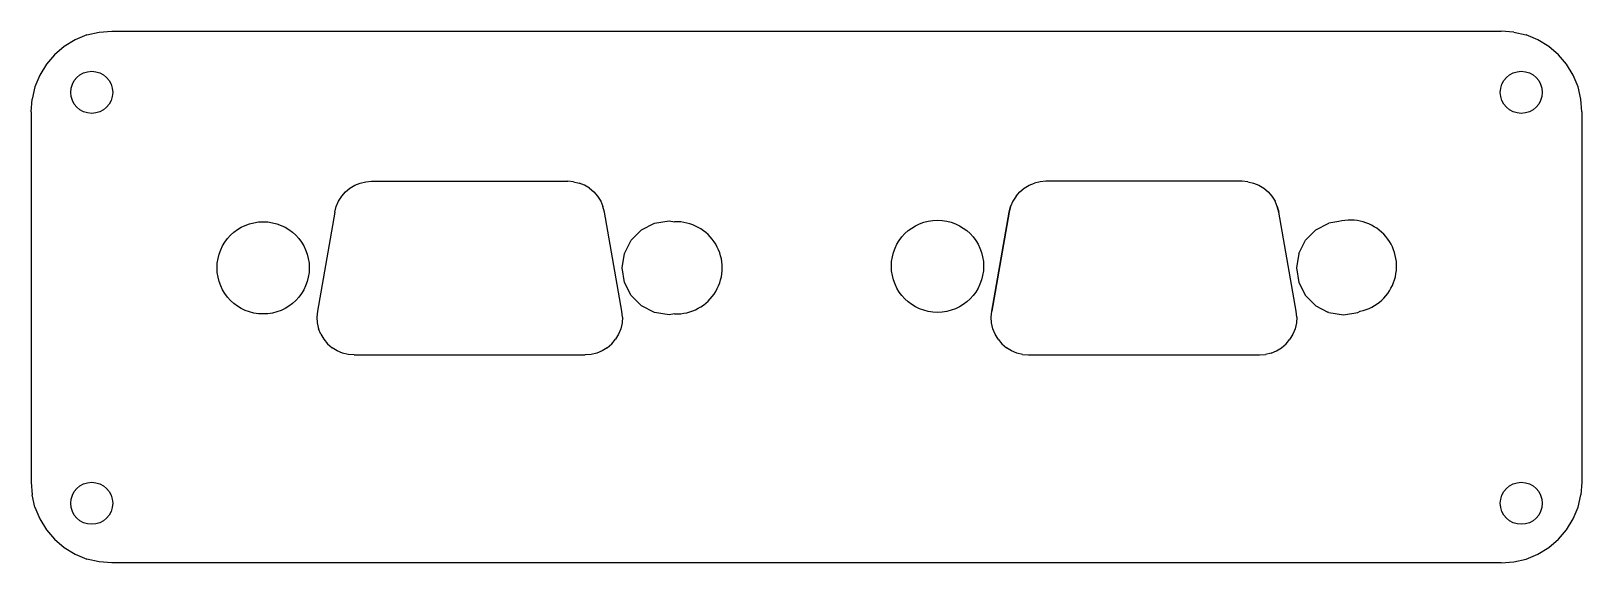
# Model space of a CAD drawing. Header units: millimetres. Extents: x -48 to 48, y -16.4 to 16.4.
import ezdxf

# ---------------------------------------------------------------- set-up
doc = ezdxf.new("R2010")
doc.units = ezdxf.units.MM

msp = doc.modelspace()

# ---------------------------------------------------------------- linework, layer by layer
at = {"color": 7, "linetype": 'Continuous', "lineweight": 25}
for p, q in [((-44.508, 16.194), (-43.747, 16.377)), ((-43.747, 16.377), (-42.967, 16.439)), ((-42.967, 16.439), (42.967, 16.439)), ((43.747, 16.377), (42.967, 16.439)), ((43.747, 16.377), (44.508, 16.194)), ((-45.899, 15.486), (-46.494, 14.978)), ((-45.232, 15.895), (-45.899, 15.486)), ((-44.508, 16.194), (-45.232, 15.895)), ((45.232, 15.895), (44.508, 16.194)), ((45.899, 15.486), (45.232, 15.895)), ((46.494, 14.978), (45.899, 15.486)), ((-46.494, 14.978), (-47.002, 14.382)), ((47.002, 14.382), (46.494, 14.978)), ((-47.411, 13.715), (-47.711, 12.992)), ((-47.002, 14.382), (-47.411, 13.715)), ((47.411, 13.715), (47.002, 14.382)), ((47.711, 12.992), (47.411, 13.715)), ((-47.711, 12.992), (-47.894, 12.231)), ((47.894, 12.231), (47.711, 12.992)), ((-47.955, 11.451), (-47.894, 12.231)), ((47.955, 11.451), (47.894, 12.231)), ((-47.955, 11.451), (-47.955, -11.451)), ((47.955, 11.451), (47.955, -11.451)), ((-28.508, 6.495), (-28.234, 6.725)), ((-28.234, 6.725), (-27.927, 6.91)), ((-27.927, 6.91), (-27.596, 7.045)), ((-27.596, 7.045), (-27.248, 7.128)), ((-27.248, 7.128), (-26.891, 7.155)), ((-26.891, 7.155), (-14.769, 7.155)), ((-14.412, 7.128), (-14.769, 7.155)), ((-14.412, 7.128), (-14.064, 7.045)), ((-13.733, 6.91), (-14.064, 7.045)), ((-13.426, 6.725), (-13.733, 6.91)), ((-13.426, 6.725), (-13.152, 6.495)), ((13.192, 6.495), (13.466, 6.725)), ((13.466, 6.725), (13.773, 6.91)), ((13.773, 6.91), (14.104, 7.045)), ((14.452, 7.128), (14.104, 7.045)), ((14.809, 7.155), (14.452, 7.128)), ((26.931, 7.155), (14.809, 7.155)), ((27.288, 7.128), (26.931, 7.155)), ((27.288, 7.128), (27.636, 7.045)), ((27.636, 7.045), (27.967, 6.91)), ((27.967, 6.91), (28.274, 6.725)), ((28.274, 6.725), (28.548, 6.495)), ((-29.075, 5.594), (-28.934, 5.923)), ((-28.934, 5.923), (-28.743, 6.226)), ((-28.743, 6.226), (-28.508, 6.495)), ((-13.152, 6.495), (-12.917, 6.226)), ((-12.917, 6.226), (-12.726, 5.923)), ((-12.726, 5.923), (-12.585, 5.594)), ((12.766, 5.923), (12.625, 5.594)), ((12.957, 6.226), (12.766, 5.923)), ((12.957, 6.226), (13.192, 6.495)), ((28.548, 6.495), (28.783, 6.226)), ((28.783, 6.226), (28.974, 5.923)), ((29.115, 5.594), (28.974, 5.923)), ((-29.165, 5.248), (-30.244, -0.873)), ((-29.165, 5.247), (-30.244, -0.873)), ((-29.165, 5.248), (-29.075, 5.594)), ((-29.165, 5.247), (-29.075, 5.594)), ((-29.165, 5.248), (-29.165, 5.247)), ((-12.495, 5.247), (-12.585, 5.594)), ((-12.495, 5.248), (-12.585, 5.594)), ((-12.495, 5.247), (-12.495, 5.248)), ((-11.416, -0.873), (-12.495, 5.248)), ((-11.416, -0.873), (-12.495, 5.247)), ((12.535, 5.248), (11.456, -0.873)), ((11.456, -0.873), (12.535, 5.247)), ((12.535, 5.247), (12.625, 5.594)), ((12.625, 5.594), (12.535, 5.248)), ((12.535, 5.247), (12.535, 5.248)), ((29.115, 5.594), (29.205, 5.247)), ((29.205, 5.248), (29.115, 5.594)), ((29.205, 5.248), (29.205, 5.247)), ((30.284, -0.873), (29.205, 5.248)), ((30.284, -0.873), (29.205, 5.247)), ((-10.848, 3.506), (-10.206, 4.148)), ((-10.206, 4.148), (-9.397, 4.56)), ((-9.397, 4.56), (-8.5, 4.703)), ((-8.5, 4.703), (-8.16, 4.649)), ((30.852, 3.506), (31.494, 4.148)), ((31.494, 4.148), (32.303, 4.56)), ((32.923, 4.659), (32.303, 4.56)), ((-11.26, 2.697), (-10.848, 3.506)), ((30.44, 2.697), (30.852, 3.506)), ((-11.403, 1.8), (-11.26, 2.697)), ((30.44, 2.697), (30.297, 1.8)), ((-11.26, 0.903), (-11.403, 1.8)), ((30.297, 1.8), (30.44, 0.903)), ((-10.848, 0.094), (-11.26, 0.903)), ((-10.206, -0.548), (-10.848, 0.094)), ((30.44, 0.903), (30.852, 0.094)), ((30.852, 0.094), (31.494, -0.548)), ((-30.244, -0.873), (-30.279, -1.238)), ((-11.381, -1.238), (-11.416, -0.873)), ((-9.397, -0.96), (-10.206, -0.548)), ((11.421, -1.238), (11.456, -0.873)), ((30.319, -1.238), (30.284, -0.873)), ((31.494, -0.548), (32.241, -0.928)), ((32.303, -0.96), (32.241, -0.928)), ((34.097, -0.96), (34.245, -0.884)), ((-30.279, -1.238), (-30.256, -1.603)), ((-30.256, -1.603), (-30.175, -1.96)), ((-11.404, -1.603), (-11.485, -1.96)), ((-11.381, -1.238), (-11.404, -1.603)), ((-8.5, -1.102), (-9.397, -0.96)), ((-8.158, -1.048), (-8.5, -1.102)), ((11.444, -1.603), (11.421, -1.238)), ((11.525, -1.96), (11.444, -1.603)), ((30.296, -1.603), (30.215, -1.96)), ((30.319, -1.238), (30.296, -1.603)), ((32.303, -0.96), (33.2, -1.102)), ((33.2, -1.102), (34.097, -0.96)), ((-30.039, -2.299), (-30.175, -1.96)), ((-30.039, -2.299), (-29.851, -2.613)), ((-29.851, -2.613), (-29.616, -2.893)), ((-12.044, -2.893), (-11.809, -2.613)), ((-11.621, -2.299), (-11.809, -2.613)), ((-11.485, -1.96), (-11.621, -2.299)), ((11.661, -2.299), (11.525, -1.96)), ((11.849, -2.613), (11.661, -2.299)), ((11.849, -2.613), (12.084, -2.893)), ((29.656, -2.893), (29.891, -2.613)), ((30.079, -2.299), (29.891, -2.613)), ((30.215, -1.96), (30.079, -2.299)), ((-29.616, -2.893), (-29.34, -3.133)), ((-29.029, -3.326), (-29.34, -3.133)), ((-28.691, -3.467), (-29.029, -3.326)), ((-28.336, -3.553), (-28.691, -3.467)), ((-27.971, -3.582), (-28.336, -3.553)), ((-27.971, -3.582), (-13.689, -3.582)), ((-13.324, -3.553), (-13.689, -3.582)), ((-12.969, -3.467), (-13.324, -3.553)), ((-12.631, -3.326), (-12.969, -3.467)), ((-12.32, -3.133), (-12.631, -3.326)), ((-12.32, -3.133), (-12.044, -2.893)), ((12.084, -2.893), (12.36, -3.133)), ((12.671, -3.326), (12.36, -3.133)), ((13.009, -3.467), (12.671, -3.326)), ((13.364, -3.553), (13.009, -3.467)), ((13.364, -3.553), (13.729, -3.582)), ((13.729, -3.582), (28.011, -3.582)), ((28.011, -3.582), (28.376, -3.553)), ((28.731, -3.467), (28.376, -3.553)), ((28.731, -3.467), (29.069, -3.326)), ((29.069, -3.326), (29.38, -3.133)), ((29.38, -3.133), (29.656, -2.893)), ((-47.955, -11.451), (-47.894, -12.23)), ((47.955, -11.451), (47.894, -12.23)), ((-47.711, -12.992), (-47.894, -12.23)), ((47.711, -12.992), (47.894, -12.23)), ((-47.711, -12.992), (-47.411, -13.716)), ((47.411, -13.716), (47.711, -12.992)), ((-47.411, -13.716), (-47.002, -14.383)), ((-47.002, -14.383), (-46.494, -14.977)), ((46.494, -14.977), (47.002, -14.383)), ((47.002, -14.383), (47.411, -13.716)), ((-46.494, -14.977), (-45.899, -15.485)), ((45.899, -15.485), (46.494, -14.977)), ((-45.899, -15.485), (-45.232, -15.895)), ((-45.232, -15.895), (-44.508, -16.195)), ((-43.747, -16.377), (-44.508, -16.195)), ((43.747, -16.377), (44.508, -16.195)), ((44.508, -16.195), (45.232, -15.895)), ((45.232, -15.895), (45.899, -15.485)), ((-42.967, -16.439), (-43.747, -16.377)), ((42.967, -16.439), (-42.967, -16.439)), ((42.967, -16.439), (43.747, -16.377))]:
    msp.add_line(p, q, dxfattribs=at)
for centre, radius in [((-44.201, 12.649), 1.3), ((44.201, 12.649), 1.3), ((-33.6, 1.801), 2.85), ((8.1, 1.901), 2.85), ((-44.201, -12.751), 1.3), ((44.201, -12.751), 1.3)]:
    msp.add_circle(centre, radius, dxfattribs=at)
for centre, start, end in [((-8.06, 1.801), 268.03417, 92.0054), ((33.64, 1.901), 282.26192, 104.56978)]:
    msp.add_arc(centre, 2.85, start, end, dxfattribs=at)

doc.saveas('drawing.dxf')
